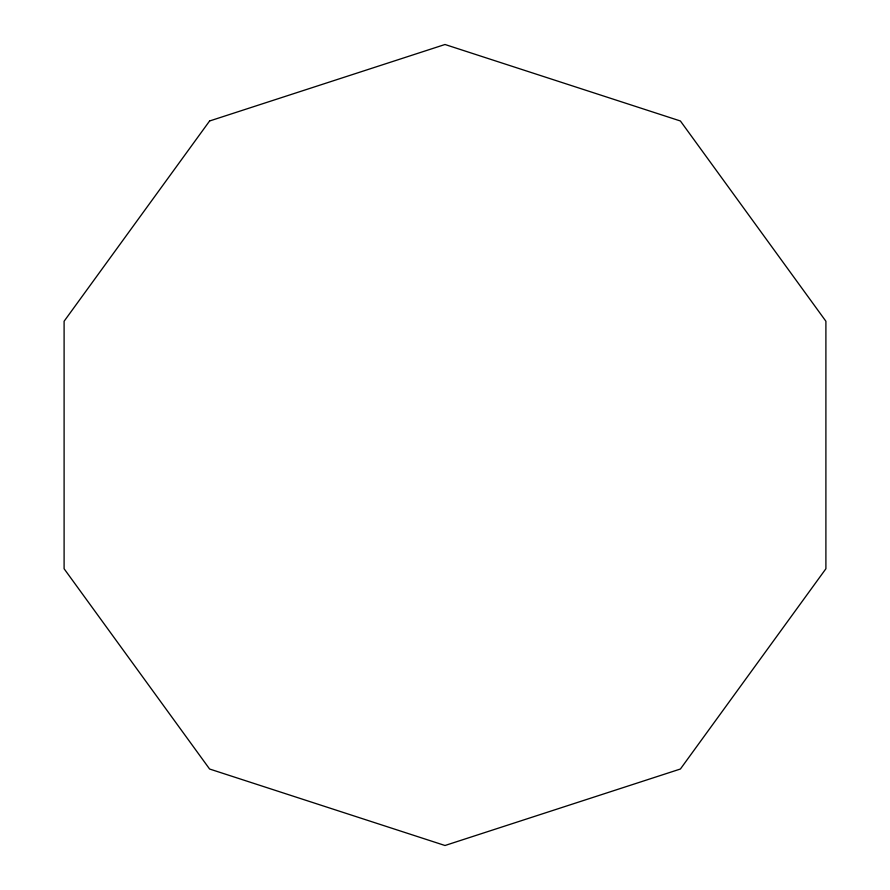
<?xml version="1.0" encoding="UTF-8"?>
<svg xmlns="http://www.w3.org/2000/svg" width="890" height="890" viewBox="0 0 890 890"><rect width="100%" height="100%" fill="white"/><g stroke="black" fill="none" stroke-linecap="round" stroke-linejoin="round"><path stroke-width="1.33" d="M209.595 120.984L64.102 321.245L64.102 568.755L209.595 769.016L445 845.5L680.405 769.016L825.898 568.755L825.898 321.245L680.405 120.984L445 44.5L209.595 120.984"/></g></svg>
